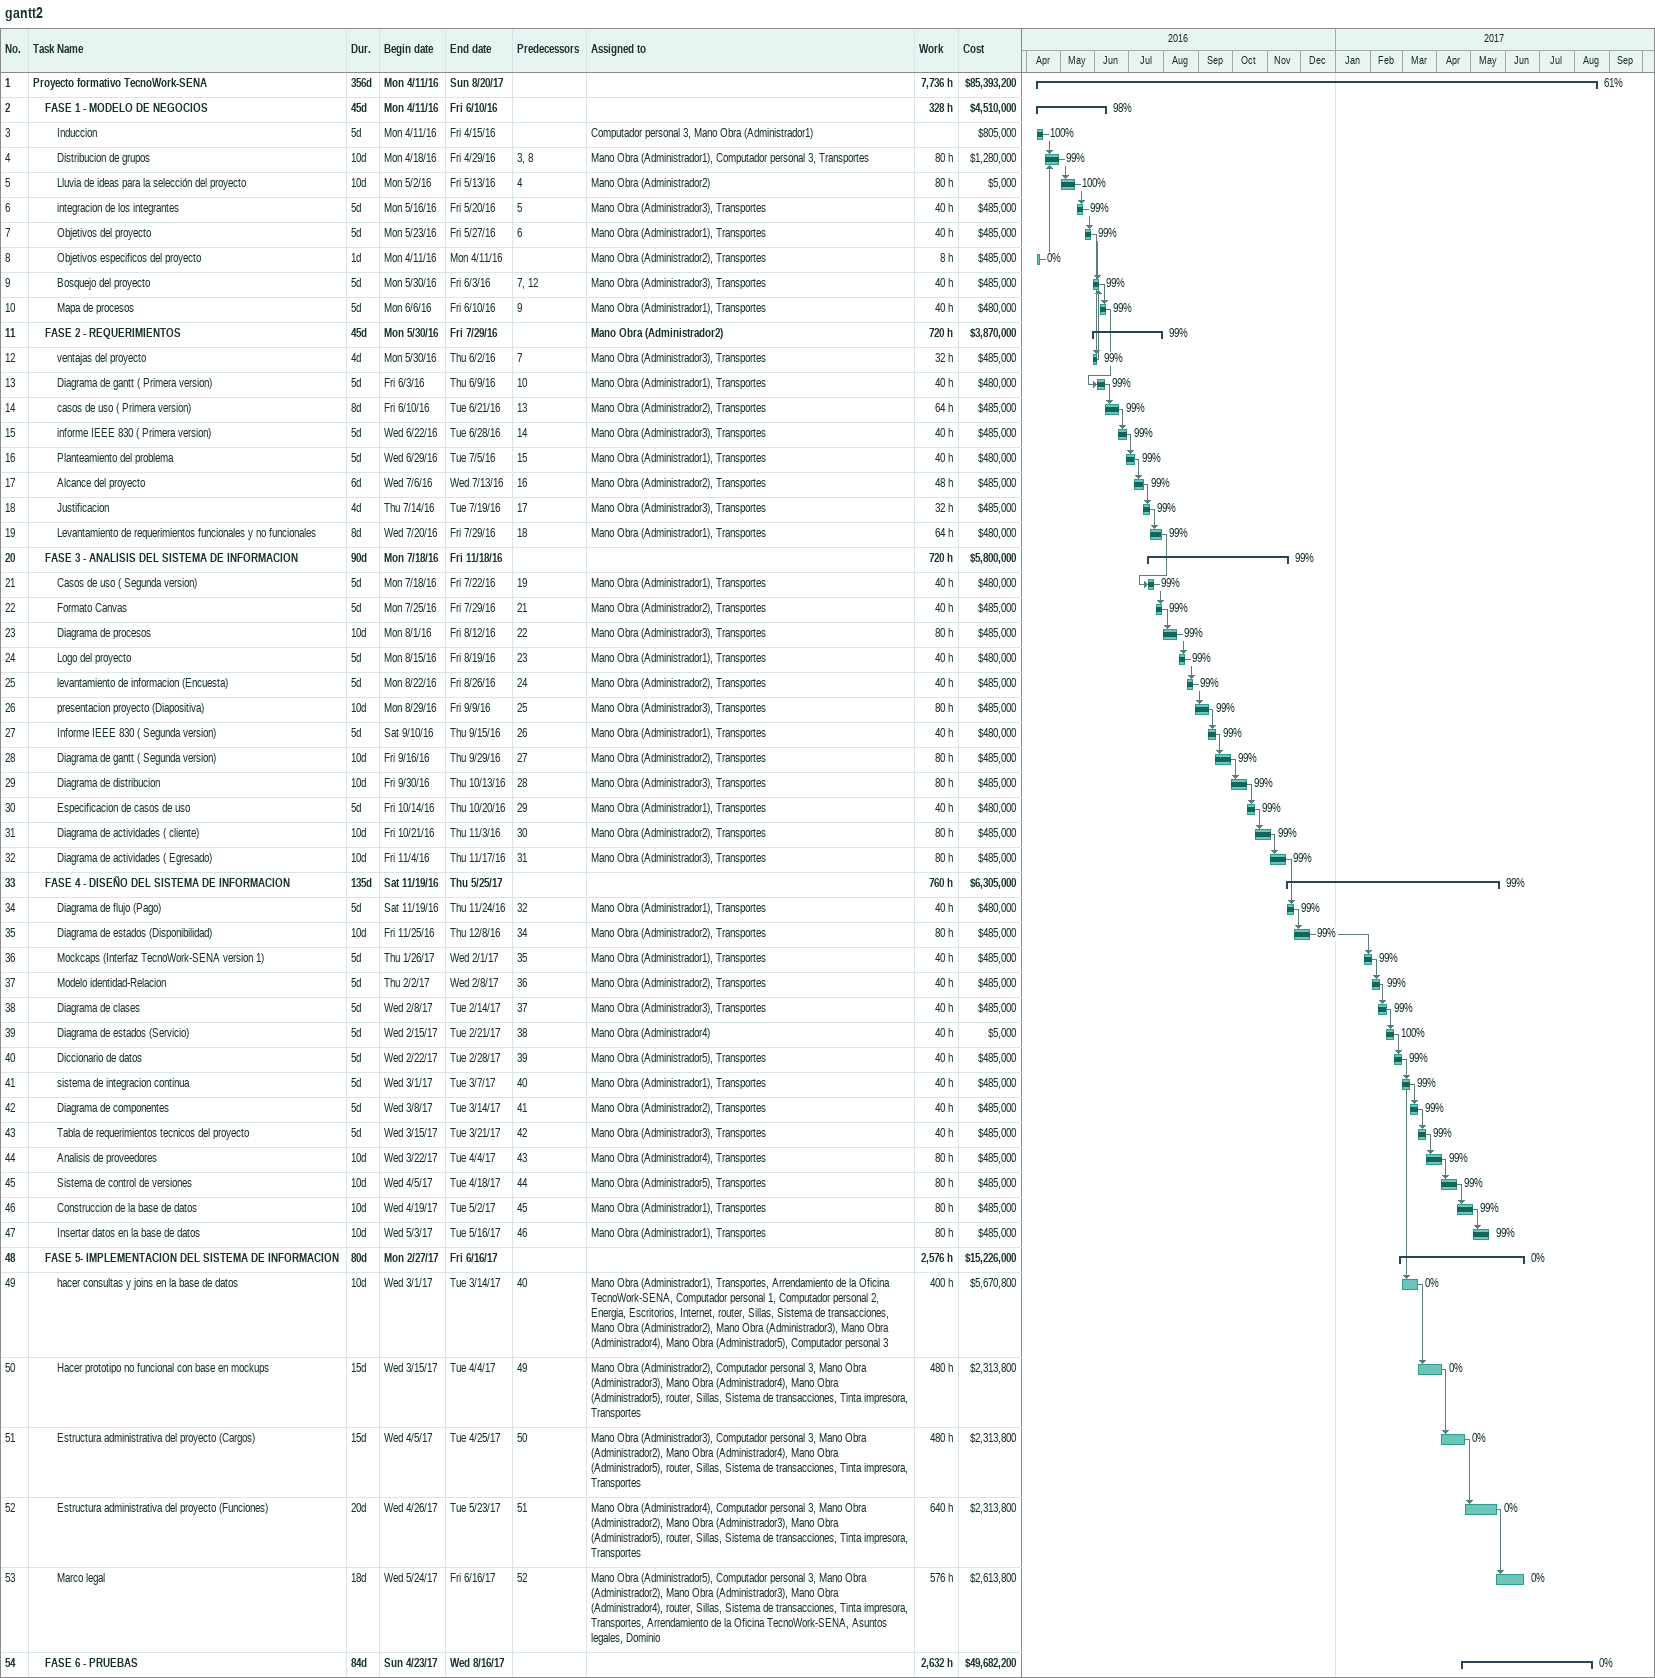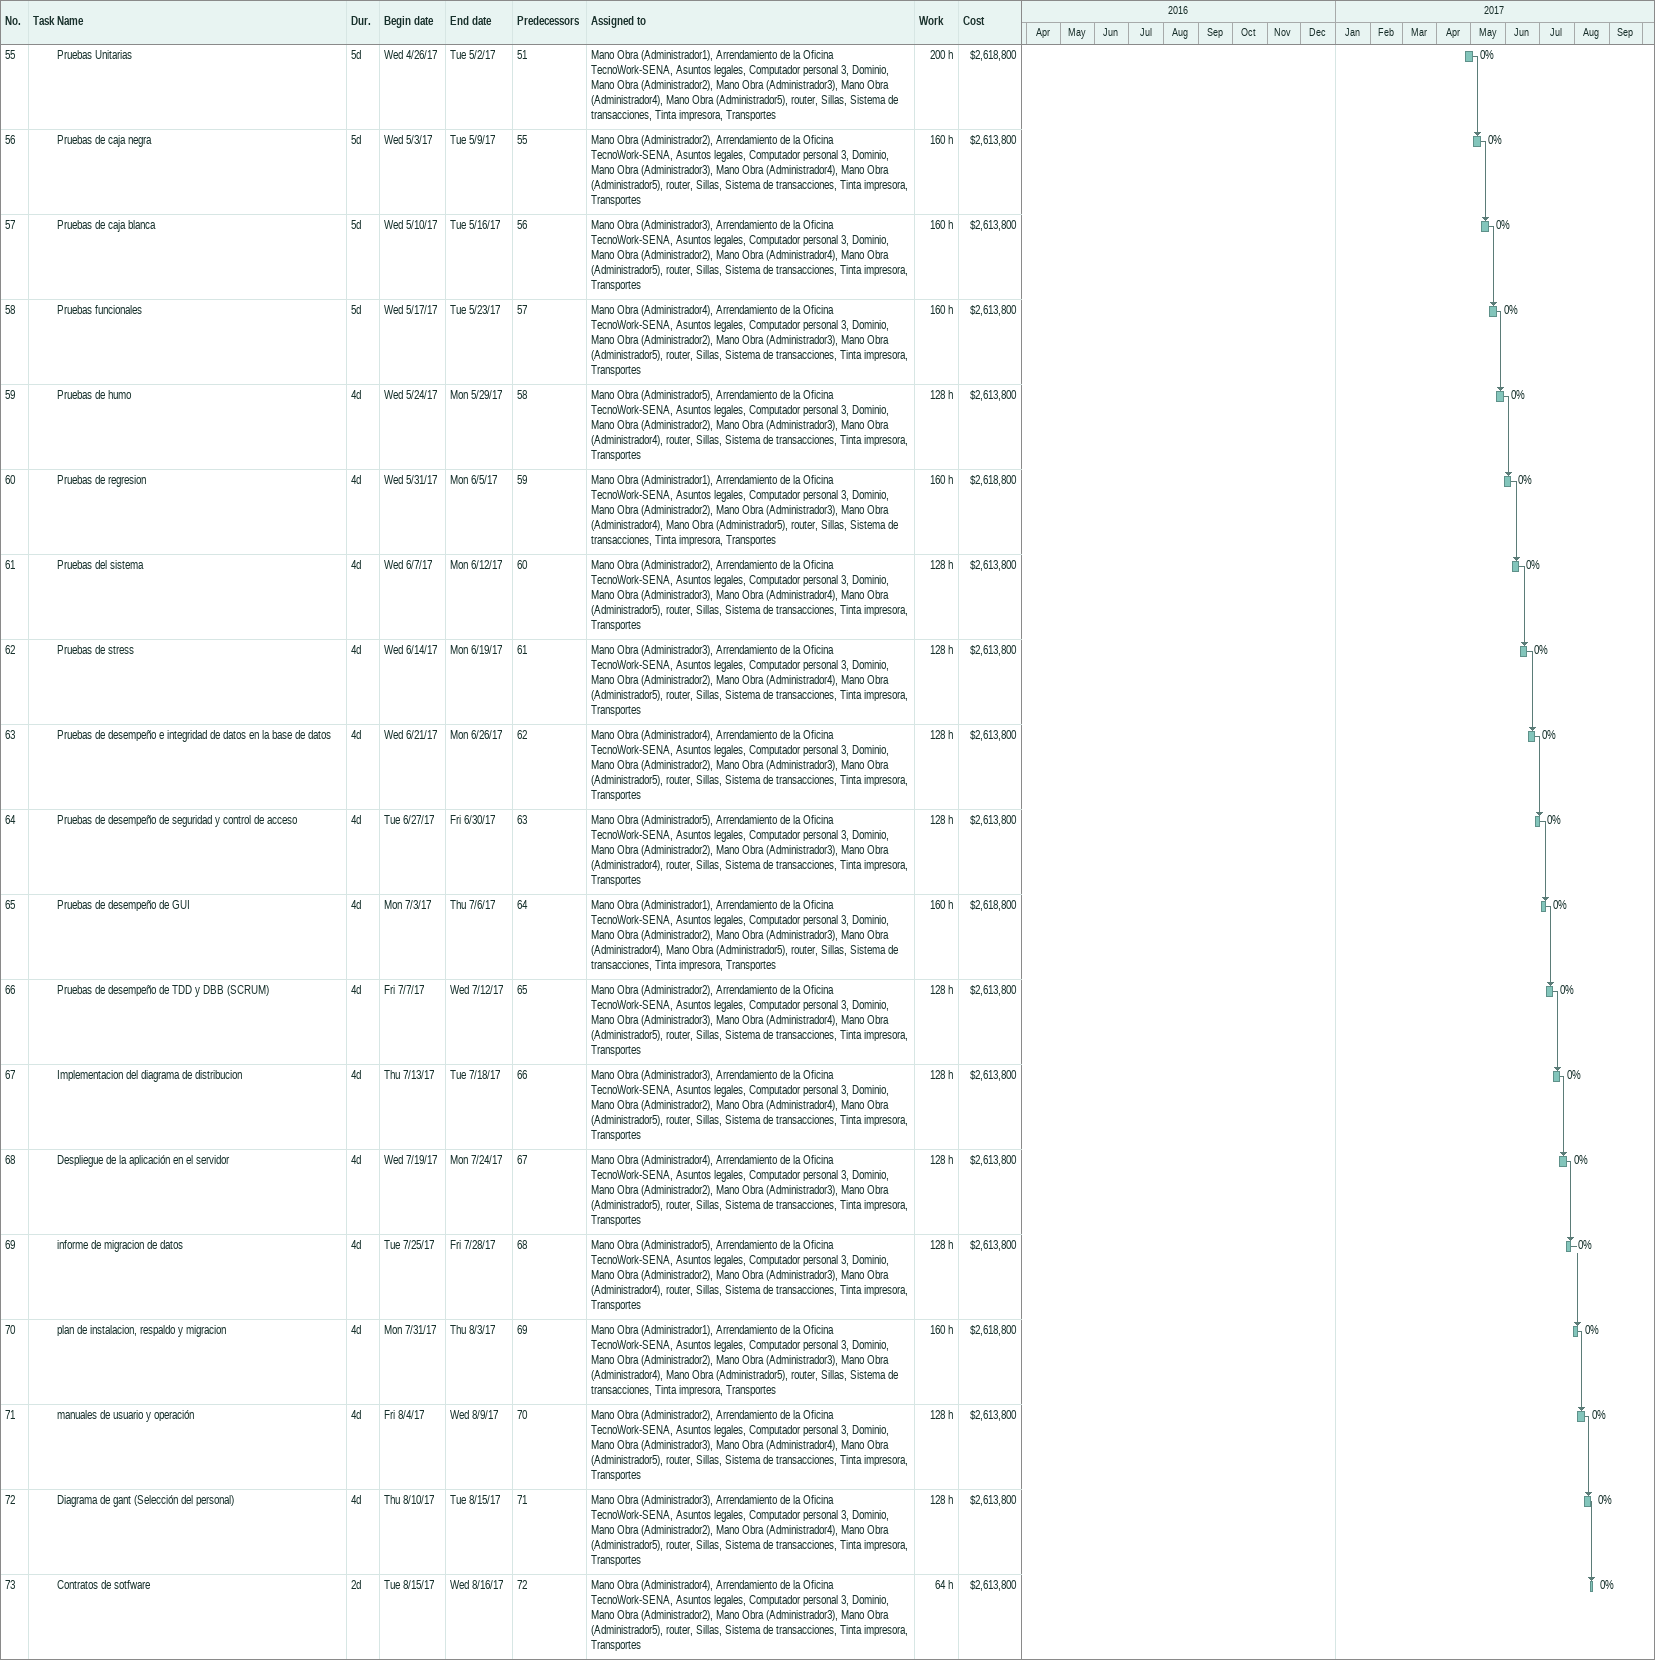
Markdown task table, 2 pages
gantt2

| ID | Level | Task | Duration | Start | Finish | Predecessors | Resources | % complete | Work (h) | Cost ($) |
|---|---|---|---|---|---|---|---|---|---|---|
| 1 | 1 | **Proyecto formativo TecnoWork-SENA** | 356d | 2016-04-11 | 2017-08-20 |  |  | 61 | 7736 | 85393200 |
| 2 | 2 | **FASE 1 - MODELO DE NEGOCIOS** | 45d | 2016-04-11 | 2016-06-10 |  |  | 98 | 328 | 4510000 |
| 3 | 3 | Induccion | 5d | 2016-04-11 | 2016-04-15 |  | Computador personal 3, Mano Obra (Administrador1) | 100 |  | 805000 |
| 4 | 3 | Distribucion de grupos | 10d | 2016-04-18 | 2016-04-29 | 3, 8 | Mano Obra (Administrador1), Computador personal 3, Transportes | 99 | 80 | 1280000 |
| 5 | 3 | Lluvia de ideas para la selección del proyecto | 10d | 2016-05-02 | 2016-05-13 | 4 | Mano Obra (Administrador2) | 100 | 80 | 5000 |
| 6 | 3 | integracion de los integrantes | 5d | 2016-05-16 | 2016-05-20 | 5 | Mano Obra (Administrador3), Transportes | 99 | 40 | 485000 |
| 7 | 3 | Objetivos del proyecto | 5d | 2016-05-23 | 2016-05-27 | 6 | Mano Obra (Administrador1), Transportes | 99 | 40 | 485000 |
| 8 | 3 | Objetivos especificos del proyecto | 1d | 2016-04-11 | 2016-04-11 |  | Mano Obra (Administrador2), Transportes | 0 | 8 | 485000 |
| 9 | 3 | Bosquejo del proyecto | 5d | 2016-05-30 | 2016-06-03 | 7, 12 | Mano Obra (Administrador3), Transportes | 99 | 40 | 485000 |
| 10 | 3 | Mapa de procesos | 5d | 2016-06-06 | 2016-06-10 | 9 | Mano Obra (Administrador1), Transportes | 99 | 40 | 480000 |
| 11 | 2 | **FASE 2 - REQUERIMIENTOS** | 45d | 2016-05-30 | 2016-07-29 |  | Mano Obra (Administrador2) | 99 | 720 | 3870000 |
| 12 | 3 | ventajas del proyecto | 4d | 2016-05-30 | 2016-06-02 | 7 | Mano Obra (Administrador3), Transportes | 99 | 32 | 485000 |
| 13 | 3 | Diagrama de gantt ( Primera version) | 5d | 2016-06-03 | 2016-06-09 | 10 | Mano Obra (Administrador1), Transportes | 99 | 40 | 480000 |
| 14 | 3 | casos de uso ( Primera version) | 8d | 2016-06-10 | 2016-06-21 | 13 | Mano Obra (Administrador2), Transportes | 99 | 64 | 485000 |
| 15 | 3 | informe IEEE 830 ( Primera version) | 5d | 2016-06-22 | 2016-06-28 | 14 | Mano Obra (Administrador3), Transportes | 99 | 40 | 485000 |
| 16 | 3 | Planteamiento del problema | 5d | 2016-06-29 | 2016-07-05 | 15 | Mano Obra (Administrador1), Transportes | 99 | 40 | 480000 |
| 17 | 3 | Alcance del proyecto | 6d | 2016-07-06 | 2016-07-13 | 16 | Mano Obra (Administrador2), Transportes | 99 | 48 | 485000 |
| 18 | 3 | Justificacion | 4d | 2016-07-14 | 2016-07-19 | 17 | Mano Obra (Administrador3), Transportes | 99 | 32 | 485000 |
| 19 | 3 | Levantamiento de requerimientos funcionales y no funcionales | 8d | 2016-07-20 | 2016-07-29 | 18 | Mano Obra (Administrador1), Transportes | 99 | 64 | 480000 |
| 20 | 2 | **FASE 3 - ANALISIS DEL SISTEMA DE INFORMACION** | 90d | 2016-07-18 | 2016-11-18 |  |  | 99 | 720 | 5800000 |
| 21 | 3 | Casos de uso ( Segunda version) | 5d | 2016-07-18 | 2016-07-22 | 19 | Mano Obra (Administrador1), Transportes | 99 | 40 | 480000 |
| 22 | 3 | Formato Canvas | 5d | 2016-07-25 | 2016-07-29 | 21 | Mano Obra (Administrador2), Transportes | 99 | 40 | 485000 |
| 23 | 3 | Diagrama de procesos | 10d | 2016-08-01 | 2016-08-12 | 22 | Mano Obra (Administrador3), Transportes | 99 | 80 | 485000 |
| 24 | 3 | Logo del proyecto | 5d | 2016-08-15 | 2016-08-19 | 23 | Mano Obra (Administrador1), Transportes | 99 | 40 | 480000 |
| 25 | 3 | levantamiento de informacion (Encuesta) | 5d | 2016-08-22 | 2016-08-26 | 24 | Mano Obra (Administrador2), Transportes | 99 | 40 | 485000 |
| 26 | 3 | presentacion proyecto (Diapositiva) | 10d | 2016-08-29 | 2016-09-09 | 25 | Mano Obra (Administrador3), Transportes | 99 | 80 | 485000 |
| 27 | 3 | Informe IEEE 830 ( Segunda version) | 5d | 2016-09-10 | 2016-09-15 | 26 | Mano Obra (Administrador1), Transportes | 99 | 40 | 480000 |
| 28 | 3 | Diagrama de gantt ( Segunda version) | 10d | 2016-09-16 | 2016-09-29 | 27 | Mano Obra (Administrador2), Transportes | 99 | 80 | 485000 |
| 29 | 3 | Diagrama de distribucion | 10d | 2016-09-30 | 2016-10-13 | 28 | Mano Obra (Administrador3), Transportes | 99 | 80 | 485000 |
| 30 | 3 | Especificacion de casos de uso | 5d | 2016-10-14 | 2016-10-20 | 29 | Mano Obra (Administrador1), Transportes | 99 | 40 | 480000 |
| 31 | 3 | Diagrama de actividades ( cliente) | 10d | 2016-10-21 | 2016-11-03 | 30 | Mano Obra (Administrador2), Transportes | 99 | 80 | 485000 |
| 32 | 3 | Diagrama de actividades ( Egresado) | 10d | 2016-11-04 | 2016-11-17 | 31 | Mano Obra (Administrador3), Transportes | 99 | 80 | 485000 |
| 33 | 2 | **FASE 4 - DISEÑO DEL SISTEMA DE INFORMACION** | 135d | 2016-11-19 | 2017-05-25 |  |  | 99 | 760 | 6305000 |
| 34 | 3 | Diagrama de flujo (Pago) | 5d | 2016-11-19 | 2016-11-24 | 32 | Mano Obra (Administrador1), Transportes | 99 | 40 | 480000 |
| 35 | 3 | Diagrama de estados (Disponibilidad) | 10d | 2016-11-25 | 2016-12-08 | 34 | Mano Obra (Administrador2), Transportes | 99 | 80 | 485000 |
| 36 | 3 | Mockcaps (Interfaz TecnoWork-SENA version 1) | 5d | 2017-01-26 | 2017-02-01 | 35 | Mano Obra (Administrador1), Transportes | 99 | 40 | 485000 |
| 37 | 3 | Modelo identidad-Relacion | 5d | 2017-02-02 | 2017-02-08 | 36 | Mano Obra (Administrador2), Transportes | 99 | 40 | 485000 |
| 38 | 3 | Diagrama de clases | 5d | 2017-02-08 | 2017-02-14 | 37 | Mano Obra (Administrador3), Transportes | 99 | 40 | 485000 |
| 39 | 3 | Diagrama de estados (Servicio) | 5d | 2017-02-15 | 2017-02-21 | 38 | Mano Obra (Administrador4) | 100 | 40 | 5000 |
| 40 | 3 | Diccionario de datos | 5d | 2017-02-22 | 2017-02-28 | 39 | Mano Obra (Administrador5), Transportes | 99 | 40 | 485000 |
| 41 | 3 | sistema de integracion continua | 5d | 2017-03-01 | 2017-03-07 | 40 | Mano Obra (Administrador1), Transportes | 99 | 40 | 485000 |
| 42 | 3 | Diagrama de componentes | 5d | 2017-03-08 | 2017-03-14 | 41 | Mano Obra (Administrador2), Transportes | 99 | 40 | 485000 |
| 43 | 3 | Tabla de requerimientos tecnicos del proyecto | 5d | 2017-03-15 | 2017-03-21 | 42 | Mano Obra (Administrador3), Transportes | 99 | 40 | 485000 |
| 44 | 3 | Analisis de proveedores | 10d | 2017-03-22 | 2017-04-04 | 43 | Mano Obra (Administrador4), Transportes | 99 | 80 | 485000 |
| 45 | 3 | Sistema de control de versiones | 10d | 2017-04-05 | 2017-04-18 | 44 | Mano Obra (Administrador5), Transportes | 99 | 80 | 485000 |
| 46 | 3 | Construccion de la base de datos | 10d | 2017-04-19 | 2017-05-02 | 45 | Mano Obra (Administrador1), Transportes | 99 | 80 | 485000 |
| 47 | 3 | Insertar datos en la base de datos | 10d | 2017-05-03 | 2017-05-16 | 46 | Mano Obra (Administrador1), Transportes | 99 | 80 | 485000 |
| 48 | 2 | **FASE 5- IMPLEMENTACION DEL SISTEMA DE INFORMACION** | 80d | 2017-02-27 | 2017-06-16 |  |  | 0 | 2576 | 15226000 |
| 49 | 3 | hacer consultas y joins en la base de datos | 10d | 2017-03-01 | 2017-03-14 | 40 | Mano Obra (Administrador1), Transportes, Arrendamiento de la Oficina TecnoWork-SENA, Computador personal 1, Computador personal 2, Energia, Escritorios, Internet, router, Sillas, Sistema de transacciones, Mano Obra (Administrador2), Mano Obra (Administrador3), Mano Obra (Administrador4), Mano Obra (Administrador5), Computador personal 3 | 0 | 400 | 5670800 |
| 50 | 3 | Hacer prototipo no funcional con base en mockups | 15d | 2017-03-15 | 2017-04-04 | 49 | Mano Obra (Administrador2), Computador personal 3, Mano Obra (Administrador3), Mano Obra (Administrador4), Mano Obra (Administrador5), router, Sillas, Sistema de transacciones, Tinta impresora, Transportes | 0 | 480 | 2313800 |
| 51 | 3 | Estructura administrativa del proyecto (Cargos) | 15d | 2017-04-05 | 2017-04-25 | 50 | Mano Obra (Administrador3), Computador personal 3, Mano Obra (Administrador2), Mano Obra (Administrador4), Mano Obra (Administrador5), router, Sillas, Sistema de transacciones, Tinta impresora, Transportes | 0 | 480 | 2313800 |
| 52 | 3 | Estructura administrativa del proyecto (Funciones) | 20d | 2017-04-26 | 2017-05-23 | 51 | Mano Obra (Administrador4), Computador personal 3, Mano Obra (Administrador2), Mano Obra (Administrador3), Mano Obra (Administrador5), router, Sillas, Sistema de transacciones, Tinta impresora, Transportes | 0 | 640 | 2313800 |
| 53 | 3 | Marco legal | 18d | 2017-05-24 | 2017-06-16 | 52 | Mano Obra (Administrador5), Computador personal 3, Mano Obra (Administrador2), Mano Obra (Administrador3), Mano Obra (Administrador4), router, Sillas, Sistema de transacciones, Tinta impresora, Transportes, Arrendamiento de la Oficina TecnoWork-SENA, Asuntos legales, Dominio | 0 | 576 | 2613800 |
| 54 | 2 | **FASE 6 - PRUEBAS** | 84d | 2017-04-23 | 2017-08-16 |  |  | 0 | 2632 | 49682200 |
| 55 | 3 | Pruebas Unitarias | 5d | 2017-04-26 | 2017-05-02 | 51 | Mano Obra (Administrador1), Arrendamiento de la Oficina TecnoWork-SENA, Asuntos legales, Computador personal 3, Dominio, Mano Obra (Administrador2), Mano Obra (Administrador3), Mano Obra (Administrador4), Mano Obra (Administrador5), router, Sillas, Sistema de transacciones, Tinta impresora, Transportes | 0 | 200 | 2618800 |
| 56 | 3 | Pruebas de caja negra | 5d | 2017-05-03 | 2017-05-09 | 55 | Mano Obra (Administrador2), Arrendamiento de la Oficina TecnoWork-SENA, Asuntos legales, Computador personal 3, Dominio, Mano Obra (Administrador3), Mano Obra (Administrador4), Mano Obra (Administrador5), router, Sillas, Sistema de transacciones, Tinta impresora, Transportes | 0 | 160 | 2613800 |
| 57 | 3 | Pruebas de caja blanca | 5d | 2017-05-10 | 2017-05-16 | 56 | Mano Obra (Administrador3), Arrendamiento de la Oficina TecnoWork-SENA, Asuntos legales, Computador personal 3, Dominio, Mano Obra (Administrador2), Mano Obra (Administrador4), Mano Obra (Administrador5), router, Sillas, Sistema de transacciones, Tinta impresora, Transportes | 0 | 160 | 2613800 |
| 58 | 3 | Pruebas funcionales | 5d | 2017-05-17 | 2017-05-23 | 57 | Mano Obra (Administrador4), Arrendamiento de la Oficina TecnoWork-SENA, Asuntos legales, Computador personal 3, Dominio, Mano Obra (Administrador2), Mano Obra (Administrador3), Mano Obra (Administrador5), router, Sillas, Sistema de transacciones, Tinta impresora, Transportes | 0 | 160 | 2613800 |
| 59 | 3 | Pruebas de humo | 4d | 2017-05-24 | 2017-05-29 | 58 | Mano Obra (Administrador5), Arrendamiento de la Oficina TecnoWork-SENA, Asuntos legales, Computador personal 3, Dominio, Mano Obra (Administrador2), Mano Obra (Administrador3), Mano Obra (Administrador4), router, Sillas, Sistema de transacciones, Tinta impresora, Transportes | 0 | 128 | 2613800 |
| 60 | 3 | Pruebas de regresion | 4d | 2017-05-31 | 2017-06-05 | 59 | Mano Obra (Administrador1), Arrendamiento de la Oficina TecnoWork-SENA, Asuntos legales, Computador personal 3, Dominio, Mano Obra (Administrador2), Mano Obra (Administrador3), Mano Obra (Administrador4), Mano Obra (Administrador5), router, Sillas, Sistema de transacciones, Tinta impresora, Transportes | 0 | 160 | 2618800 |
| 61 | 3 | Pruebas del sistema | 4d | 2017-06-07 | 2017-06-12 | 60 | Mano Obra (Administrador2), Arrendamiento de la Oficina TecnoWork-SENA, Asuntos legales, Computador personal 3, Dominio, Mano Obra (Administrador3), Mano Obra (Administrador4), Mano Obra (Administrador5), router, Sillas, Sistema de transacciones, Tinta impresora, Transportes | 0 | 128 | 2613800 |
| 62 | 3 | Pruebas de stress | 4d | 2017-06-14 | 2017-06-19 | 61 | Mano Obra (Administrador3), Arrendamiento de la Oficina TecnoWork-SENA, Asuntos legales, Computador personal 3, Dominio, Mano Obra (Administrador2), Mano Obra (Administrador4), Mano Obra (Administrador5), router, Sillas, Sistema de transacciones, Tinta impresora, Transportes | 0 | 128 | 2613800 |
| 63 | 3 | Pruebas de desempeño e integridad de datos en la base de datos | 4d | 2017-06-21 | 2017-06-26 | 62 | Mano Obra (Administrador4), Arrendamiento de la Oficina TecnoWork-SENA, Asuntos legales, Computador personal 3, Dominio, Mano Obra (Administrador2), Mano Obra (Administrador3), Mano Obra (Administrador5), router, Sillas, Sistema de transacciones, Tinta impresora, Transportes | 0 | 128 | 2613800 |
| 64 | 3 | Pruebas de desempeño de seguridad y control de acceso | 4d | 2017-06-27 | 2017-06-30 | 63 | Mano Obra (Administrador5), Arrendamiento de la Oficina TecnoWork-SENA, Asuntos legales, Computador personal 3, Dominio, Mano Obra (Administrador2), Mano Obra (Administrador3), Mano Obra (Administrador4), router, Sillas, Sistema de transacciones, Tinta impresora, Transportes | 0 | 128 | 2613800 |
| 65 | 3 | Pruebas de desempeño de GUI | 4d | 2017-07-03 | 2017-07-06 | 64 | Mano Obra (Administrador1), Arrendamiento de la Oficina TecnoWork-SENA, Asuntos legales, Computador personal 3, Dominio, Mano Obra (Administrador2), Mano Obra (Administrador3), Mano Obra (Administrador4), Mano Obra (Administrador5), router, Sillas, Sistema de transacciones, Tinta impresora, Transportes | 0 | 160 | 2618800 |
| 66 | 3 | Pruebas de desempeño de TDD y DBB (SCRUM) | 4d | 2017-07-07 | 2017-07-12 | 65 | Mano Obra (Administrador2), Arrendamiento de la Oficina TecnoWork-SENA, Asuntos legales, Computador personal 3, Dominio, Mano Obra (Administrador3), Mano Obra (Administrador4), Mano Obra (Administrador5), router, Sillas, Sistema de transacciones, Tinta impresora, Transportes | 0 | 128 | 2613800 |
| 67 | 3 | Implementacion del diagrama de distribucion | 4d | 2017-07-13 | 2017-07-18 | 66 | Mano Obra (Administrador3), Arrendamiento de la Oficina TecnoWork-SENA, Asuntos legales, Computador personal 3, Dominio, Mano Obra (Administrador2), Mano Obra (Administrador4), Mano Obra (Administrador5), router, Sillas, Sistema de transacciones, Tinta impresora, Transportes | 0 | 128 | 2613800 |
| 68 | 3 | Despliegue de la aplicación en el servidor | 4d | 2017-07-19 | 2017-07-24 | 67 | Mano Obra (Administrador4), Arrendamiento de la Oficina TecnoWork-SENA, Asuntos legales, Computador personal 3, Dominio, Mano Obra (Administrador2), Mano Obra (Administrador3), Mano Obra (Administrador5), router, Sillas, Sistema de transacciones, Tinta impresora, Transportes | 0 | 128 | 2613800 |
| 69 | 3 | informe de migracion de datos | 4d | 2017-07-25 | 2017-07-28 | 68 | Mano Obra (Administrador5), Arrendamiento de la Oficina TecnoWork-SENA, Asuntos legales, Computador personal 3, Dominio, Mano Obra (Administrador2), Mano Obra (Administrador3), Mano Obra (Administrador4), router, Sillas, Sistema de transacciones, Tinta impresora, Transportes | 0 | 128 | 2613800 |
| 70 | 3 | plan de instalacion, respaldo y migracion | 4d | 2017-07-31 | 2017-08-03 | 69 | Mano Obra (Administrador1), Arrendamiento de la Oficina TecnoWork-SENA, Asuntos legales, Computador personal 3, Dominio, Mano Obra (Administrador2), Mano Obra (Administrador3), Mano Obra (Administrador4), Mano Obra (Administrador5), router, Sillas, Sistema de transacciones, Tinta impresora, Transportes | 0 | 160 | 2618800 |
| 71 | 3 | manuales de usuario y operación | 4d | 2017-08-04 | 2017-08-09 | 70 | Mano Obra (Administrador2), Arrendamiento de la Oficina TecnoWork-SENA, Asuntos legales, Computador personal 3, Dominio, Mano Obra (Administrador3), Mano Obra (Administrador4), Mano Obra (Administrador5), router, Sillas, Sistema de transacciones, Tinta impresora, Transportes | 0 | 128 | 2613800 |
| 72 | 3 | Diagrama de gant (Selección del personal) | 4d | 2017-08-10 | 2017-08-15 | 71 | Mano Obra (Administrador3), Arrendamiento de la Oficina TecnoWork-SENA, Asuntos legales, Computador personal 3, Dominio, Mano Obra (Administrador2), Mano Obra (Administrador4), Mano Obra (Administrador5), router, Sillas, Sistema de transacciones, Tinta impresora, Transportes | 0 | 128 | 2613800 |
| 73 | 3 | Contratos de sotfware | 2d | 2017-08-15 | 2017-08-16 | 72 | Mano Obra (Administrador4), Arrendamiento de la Oficina TecnoWork-SENA, Asuntos legales, Computador personal 3, Dominio, Mano Obra (Administrador2), Mano Obra (Administrador3), Mano Obra (Administrador5), router, Sillas, Sistema de transacciones, Tinta impresora, Transportes | 0 | 64 | 2613800 |
